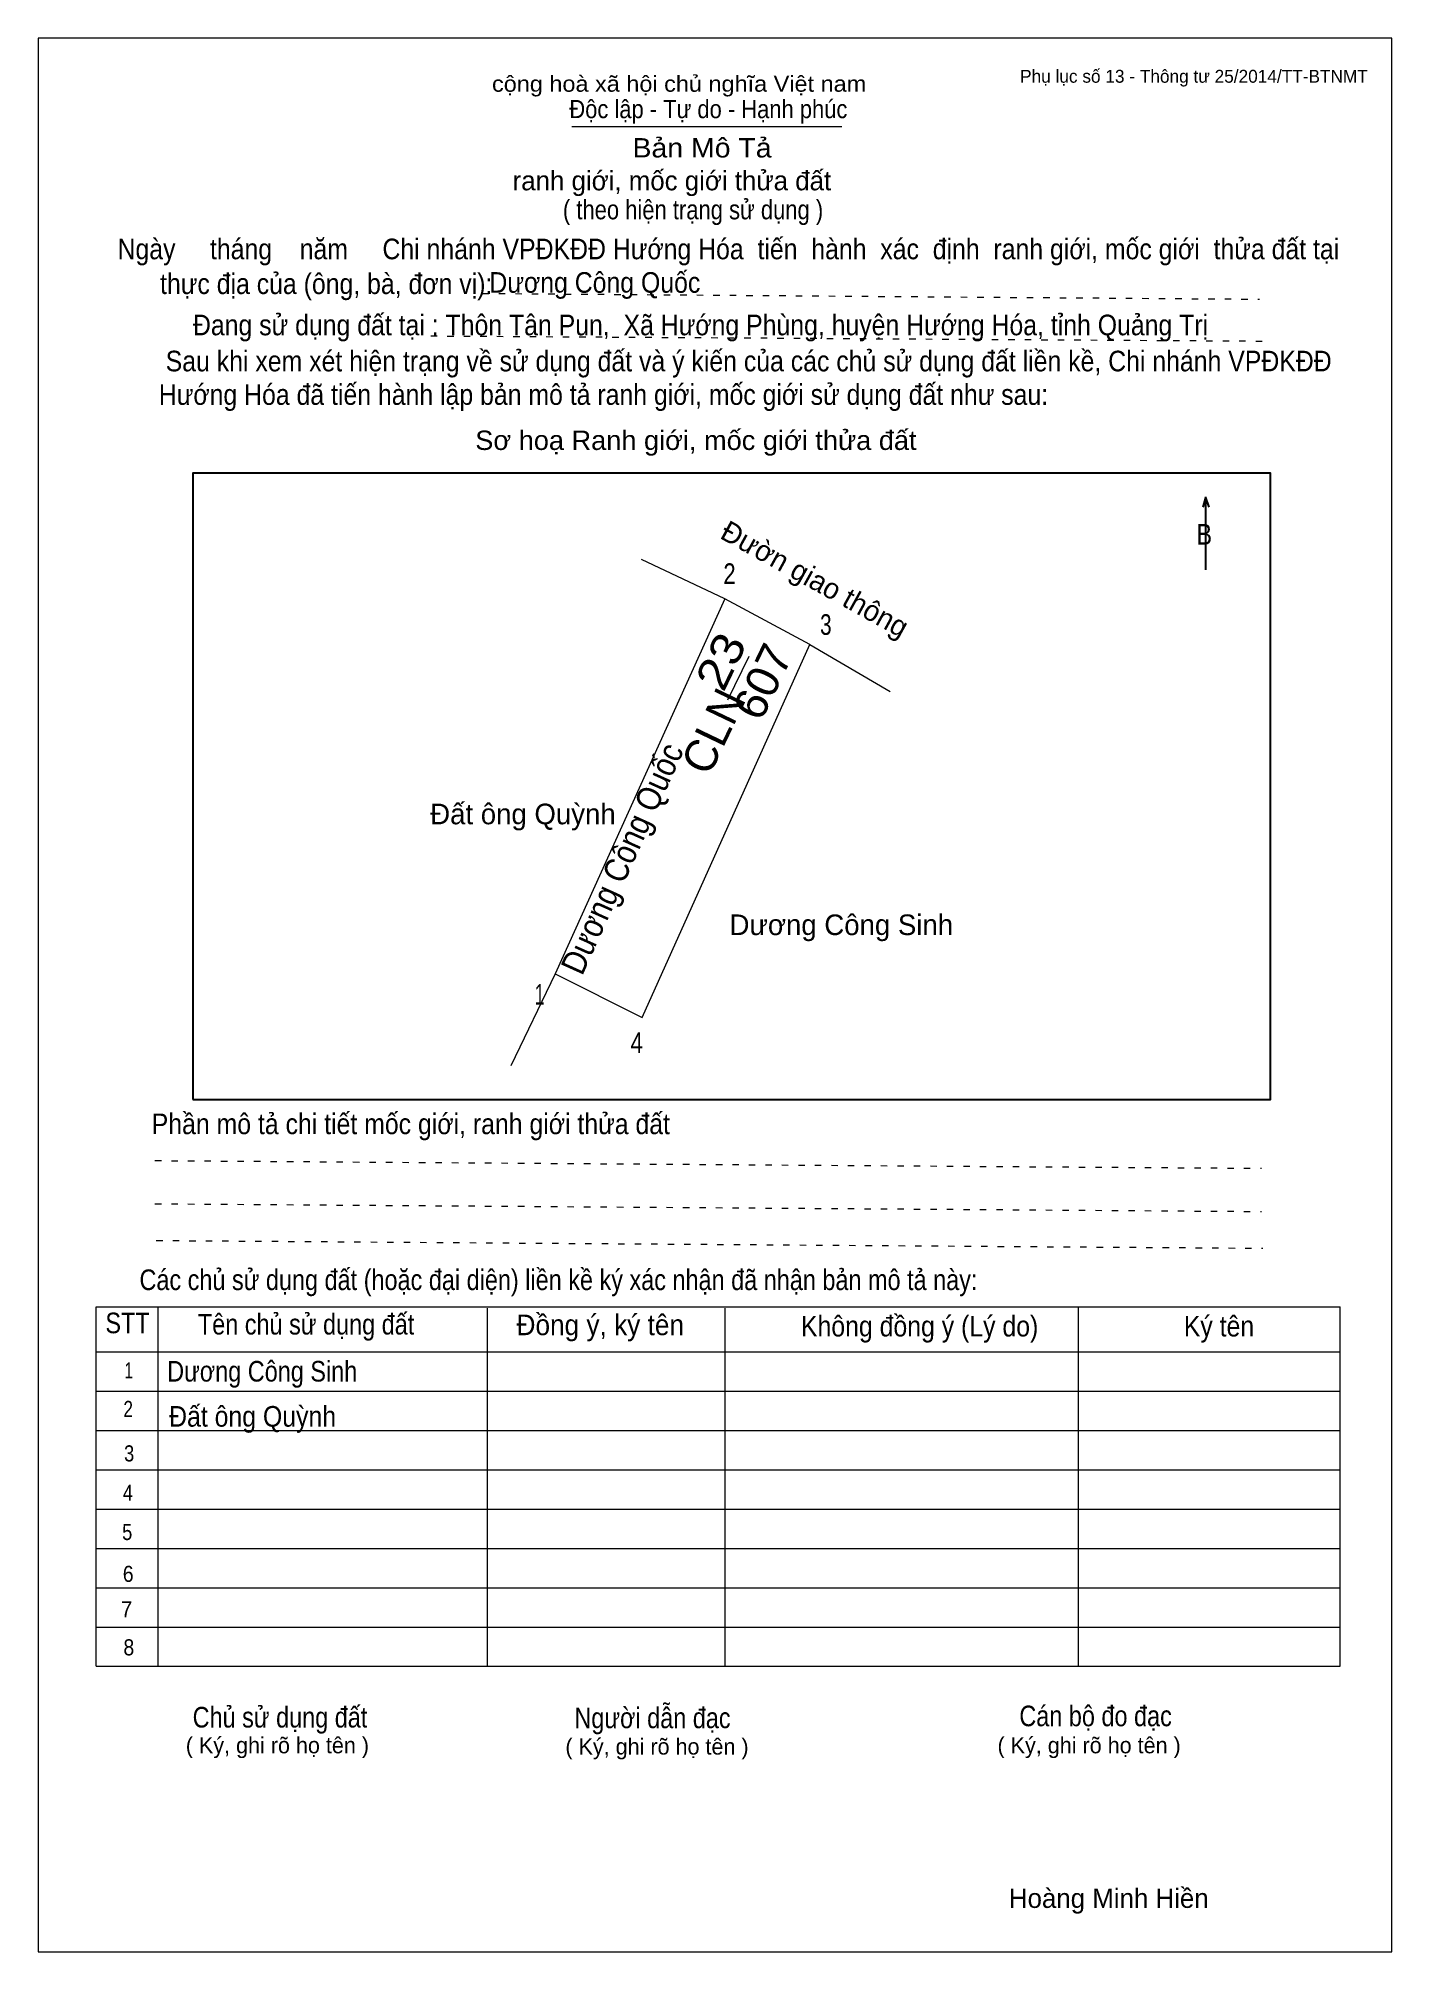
# Model space of a CAD drawing. Header units: centimetres. Extents: x 0 to 21, y 0 to 29.7.
import ezdxf
from ezdxf.enums import TextEntityAlignment as Align

# ---------------------------------------------------------------- set-up
doc = ezdxf.new("R2010")
doc.units = ezdxf.units.CM
doc.header["$LTSCALE"] = 0.13
doc.linetypes.add('DOTTED', pattern=[1.5, 0.3, -1.2])
for name, color, linetype, lineweight in [('1', 7, 'Continuous', 13), ('6', 7, 'Continuous', 13), ('62', 7, 'Continuous', 13), ('7', 7, 'Continuous', 13)]:
    doc.layers.add(name, color=color, linetype=linetype, lineweight=lineweight)
for name, color, linetype in [('2', 7, 'Continuous'), ('3', 7, 'Continuous'), ('32', 7, 'Continuous'), ('33', 7, 'Continuous'), ('34', 7, 'Continuous'), ('4', 7, 'Continuous'), ('5', 7, 'Continuous'), ('63', 7, 'Continuous')]:
    doc.layers.add(name, color=color, linetype=linetype)

msp = doc.modelspace()

# ---------------------------------------------------------------- linework, layer by layer
at = {"layer": '1'}
msp.add_lwpolyline([(21, 0), (21, 29.7), (0, 29.7), (0, 0)], close=True, dxfattribs=at)
at = {"layer": '6'}
for p, q in [((10.65, 21), (9.36, 21.61)), ((10.65, 21), (8.02, 15.18)), ((11.97, 20.29), (10.65, 21)), ((11.97, 20.29), (13.22, 19.56)), ((8.02, 15.18), (7.33, 13.75))]:
    msp.add_line(p, q, dxfattribs=at)
msp.add_lwpolyline([(8.02, 15.18), (9.37, 14.5), (11.97, 20.29)], dxfattribs=at)
at = {"layer": '62'}
for p, q in [((8.28, 28.33), (12.47, 28.33)), ((0.9, 10.01), (20.2, 10.01)), ((0.9, 4.43), (0.9, 10.01)), ((1.86, 4.43), (1.86, 10.01)), ((6.97, 4.43), (6.97, 9.99)), ((10.66, 4.43), (10.66, 9.99)), ((16.14, 4.43), (16.14, 10.01)), ((20.2, 4.43), (20.2, 10.01)), ((0.9, 9.31), (20.2, 9.31)), ((0.9, 8.7), (20.2, 8.7)), ((0.9, 8.09), (20.2, 8.09)), ((0.9, 7.48), (20.2, 7.48)), ((0.9, 6.87), (20.2, 6.87)), ((0.9, 6.26), (20.2, 6.26)), ((0.9, 5.65), (20.2, 5.65)), ((0.9, 5.04), (20.2, 5.04)), ((0.9, 4.43), (20.2, 4.43))]:
    msp.add_line(p, q, dxfattribs=at)
at = {"layer": '62', "linetype": 'DOTTED'}
for p, q in [((6.89, 25.74), (18.95, 25.65)), ((6.09, 25.08), (19.04, 25)), ((1.81, 12.28), (18.98, 12.16)), ((1.81, 11.61), (18.98, 11.49)), ((1.83, 11.04), (19, 10.92))]:
    msp.add_line(p, q, dxfattribs=at)
at = {"layer": '62', "lineweight": 25}
for p, q in [((18.11, 22.58), (18.11, 21.45)), ((18.11, 22.57), (18.07, 22.42)), ((18.11, 22.57), (18.16, 22.42))]:
    msp.add_line(p, q, dxfattribs=at)
msp.add_lwpolyline([(2.4, 13.23), (19.12, 13.23), (19.12, 22.95), (2.4, 22.95)], close=True, dxfattribs=at)
at = {"layer": '7'}
msp.add_line((10.7, 19.43), (11.03, 20.11), dxfattribs=at)

# ---------------------------------------------------------------- texts
at = {"layer": '2', "width": 0.9}
msp.add_text('Dương Công Quốc', height=0.3769, rotation=65.718, dxfattribs=at).set_placement((9.2306, 16.8925), align=Align.CENTER)
at = {"layer": '3'}
msp.add_text('CLN', height=0.5025, rotation=64.377, dxfattribs=at).set_placement((10.9908, 19.4427), align=Align.RIGHT)
at = {"layer": '32'}
for s, width, p in [('2', 0.8, (10.725, 21.23)), ('3', 0.75, (12.22, 20.44)), ('1', 0.65, (7.78, 14.7)), ('4', 0.8, (9.285, 13.95))]:
    msp.add_text(s, height=0.32, dxfattribs=dict(at, width=width)).set_placement(p, align=Align.CENTER)
at = {"layer": '33'}
msp.add_text('Đườn giao thông', height=0.32, rotation=331.049, dxfattribs=at).set_placement((11.9726, 21.1665), align=Align.CENTER)
for s, p in [('Đất ông Quỳnh', (7.52, 17.5)), ('Dương Công Sinh', (12.46, 15.78))]:
    msp.add_text(s, height=0.32, dxfattribs=at).set_placement(p, align=Align.CENTER)
at = {"layer": '34'}
for s, width, p in [('Dương Công Quốc', 0.9, (7, 25.75)), ('Dương Công Sinh', 0.85, (2, 8.85)), ('Đất ông Quỳnh', 0.9, (2.03, 8.15))]:
    msp.add_text(s, height=0.32, dxfattribs=dict(at, width=width)).set_placement(p)
at = {"layer": '4', "width": 1.15}
msp.add_text('23', height=0.5025, rotation=64.377, dxfattribs=at).set_placement((10.8177, 19.9213), align=Align.CENTER)
at = {"layer": '5', "width": 1.05}
msp.add_text('607', height=0.5025, rotation=64.377, dxfattribs=at).set_placement((11.4672, 19.6063), align=Align.CENTER)
at = {"layer": '62'}
for s, height, width, p in [('cộng hoà xã hội chủ nghĩa Việt nam', 0.2474, 1.1, (7.04, 28.87)), ('Độc lập - Tự do - Hạnh phúc', 0.2828, 0.9, (8.24, 28.46)), ('Bản Mô Tả', 0.3, 1.1, (9.22, 27.85)), ('( theo hiện trạng sử dụng )', 0.3, 0.85, (8.14, 26.89)), ('Ngày     tháng    năm     Chi nhánh VPĐKĐĐ Hướng Hóa  tiến  hành  xác  định  ranh giới, mốc giới  thửa đất tại ', 0.32, 0.9, (1.23, 26.27)), ('thực địa của (ông, bà, đơn vị): ', 0.32, 0.9, (1.89, 25.73)), ('Đang sử dụng đất tại : Thôn Tân Pun,  Xã Hướng Phùng, huyện Hướng Hóa, tỉnh Quảng Trị', 0.32, 0.9, (2.4, 25.09)), (' Sau khi xem xét hiện trạng về sử dụng đất và ý kiến của các chủ sử dụng đất liền kề, Chi nhánh VPĐKĐĐ ', 0.32, 0.9, (1.87, 24.53)), ('Hướng Hóa đã tiến hành lập bản mô tả ranh giới, mốc giới sử dụng đất như sau:', 0.32, 0.9, (1.87, 24.01)), ('Sơ hoạ Ranh giới, mốc giới thửa đất', 0.3, 1.05, (6.78, 23.31)), ('B', 0.32, 0.85, (17.97, 21.84)), ('Phần mô tả chi tiết mốc giới, ranh giới thửa đất ', 0.32, 0.9, (1.76, 12.69)), ('Các chủ sử dụng đất (hoặc đại diện) liền kề ký xác nhận đã nhận bản mô tả này:', 0.32, 0.85, (1.57, 10.27))]:
    msp.add_text(s, height=height, dxfattribs=dict(at, width=width)).set_placement(p)
msp.add_text('ranh giới, mốc giới thửa đất', height=0.3, dxfattribs=at).set_placement((7.36, 27.34))
for s, height, width, p in [('STT', 0.32, 0.85, (1.385, 9.6)), ('Tên chủ sử dụng đất', 0.32, 0.85, (4.155, 9.58)), ('Đồng ý, ký tên', 0.32, 0.95, (8.72, 9.57)), ('Không đồng ý (Lý do)', 0.32, 0.9, (13.675, 9.55)), ('Ký tên', 0.32, 0.9, (18.32, 9.55)), ('1', 0.25, 0.7, (1.405, 8.9)), ('2', 0.25, 0.8, (1.395, 8.3)), ('3', 0.25, 0.85, (1.41, 7.61)), ('4', 0.25, 0.85, (1.39, 7)), ('5', 0.25, 0.85, (1.38, 6.39)), ('6', 0.25, 0.9, (1.395, 5.74)), ('7', 0.25, 0.95, (1.37, 5.19)), ('8', 0.25, 0.9, (1.405, 4.6)), ('Người dẫn đạc', 0.32, 0.85, (9.53, 3.47)), ('Chủ sử dụng đất', 0.32, 0.85, (3.75, 3.48)), ('Cán bộ đo đạc', 0.32, 0.85, (16.405, 3.5))]:
    msp.add_text(s, height=height, dxfattribs=dict(at, width=width)).set_placement(p, align=Align.CENTER)
for p in [(3.71, 3.08), (9.6, 3.06), (16.305, 3.08)]:
    msp.add_text('( Ký, ghi rõ họ tên )', height=0.25, dxfattribs=at).set_placement(p, align=Align.CENTER)
at = {"layer": '63'}
msp.add_text('Phụ lục số 13 - Thông tư 25/2014/TT-BTNMT', height=0.2, dxfattribs=at).set_placement((20.63, 29.01), align=Align.RIGHT)
msp.add_text('Hoàng Minh Hiền', height=0.3, dxfattribs=at).set_placement((16.61, 0.68), align=Align.CENTER)

doc.saveas('drawing.dxf')
